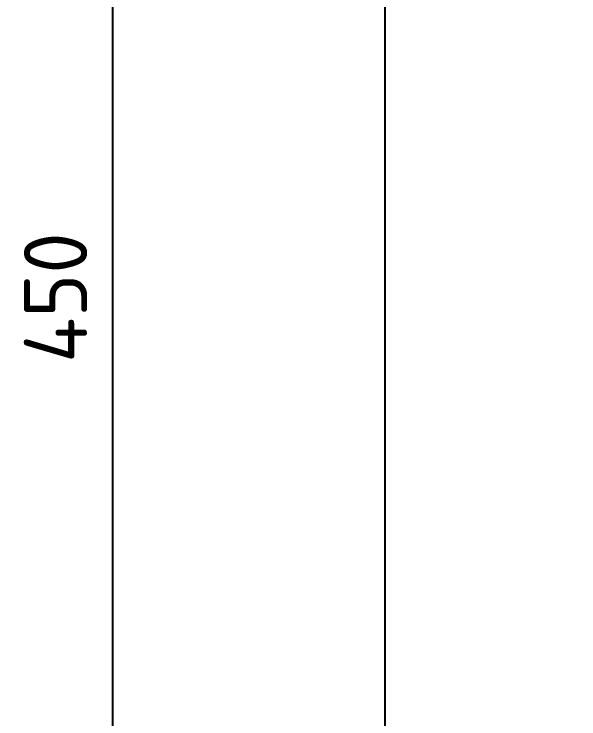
# Model space of a CAD drawing. Header units: millimetres. Extents: x 0 to 420, y 0 to 297.
# Drawn here: x 138.58 to 160.93, y 211.03 to 238.9 of the extents above; entities that cross this region are included whole.
import ezdxf

# ---------------------------------------------------------------- set-up
doc = ezdxf.new("R2010")
doc.units = ezdxf.units.MM
doc.header["$MEASUREMENT"] = 0
doc.layers.add('L35', color=3, linetype='Continuous')
doc.layers.add('T25', color=1, linetype='Continuous')
doc.styles.add('iso', font='iso3098b.shx')
doc.dimstyles.new('signsdim', dxfattribs={"dimtxt": 2.5, "dimasz": 0.2, "dimexe": 1.5, "dimexo": 2, "dimgap": 1, "dimtad": 1, "dimlfac": 5, "dimrnd": 1, "dimtxsty": 'iso', "dimblk": 'sgndim', "dimcen": 2.5, "dimse2": 1, "dimadec": 0, "dimazin": 0, "dimtfac": 1, "dimtix": 1, "dimtmove": 0, "dimatfit": 3, "dimfxl": 1, "dimarcsym": 0})

# ---------------------------------------------------------------- blocks, each defined once
blk = doc.blocks.new('sgndim')
for p, q in [((0, 4.5), (0, -4.5)), ((0, 0), (-1, 0))]:
    blk.add_line(p, q)
blk = doc.blocks.new('*D94')
at = {"layer": 'DEFPOINTS', "color": 0, "transparency": 16777216}
for p in [(152.547, 272.688), (142.468, 182.688), (152.547, 182.688)]:
    blk.add_point(p, dxfattribs=at)
at = {"layer": 'T25', "color": 0, "lineweight": -2, "transparency": 16777216}
for p, q in [((150.547, 272.688), (140.968, 272.688)), ((142.468, 272.488), (142.468, 182.888)), ((150.547, 182.688), (140.968, 182.688))]:
    blk.add_line(p, q, dxfattribs=at)
at = {"layer": 'T25', "color": 0, "lineweight": -2, "transparency": 16777216, "xscale": 0.2, "yscale": 0.2, "zscale": 0.2}
for p, rotation in [((142.468, 272.688), 90), ((142.468, 182.688), 270)]:
    blk.add_blockref('sgndim', p, dxfattribs=dict(at, rotation=rotation))
at = {"layer": 'T25', "color": 0, "transparency": 16777216, "insert": (140.218, 227.688), "char_height": 2.5, "attachment_point": 5, "rotation": 90, "style": 'iso'}
blk.add_mtext('450', dxfattribs=at)

msp = doc.modelspace()

# ---------------------------------------------------------------- linework, layer by layer
at = {"layer": 'L35'}
msp.add_lwpolyline([(153.2632, 187.6879), (153.2632, 267.6879, -0.4142136), (158.2632, 272.6879), (193.2632, 272.6879, -0.4142136), (198.2632, 267.6879), (198.2632, 187.6879, -0.4142136), (193.2632, 182.6879), (158.2632, 182.6879, -0.4142136)], format="xyb", close=True, dxfattribs=at)

# ---------------------------------------------------------------- dimensions: what is measured, and where the dimension line sits
at = {"layer": 'T25'}
dim = msp.add_linear_dim(base=(142.468, 182.6879), p1=(152.5465, 272.6879), p2=(152.5465, 182.6879), angle=90, dimstyle='signsdim', override={"dimse2": 0}, dxfattribs=at)
dim.commit()
dim.dimension.update_dxf_attribs({"geometry": '*D94', "text_midpoint": (140.218, 227.6879)})

doc.saveas('drawing.dxf')
